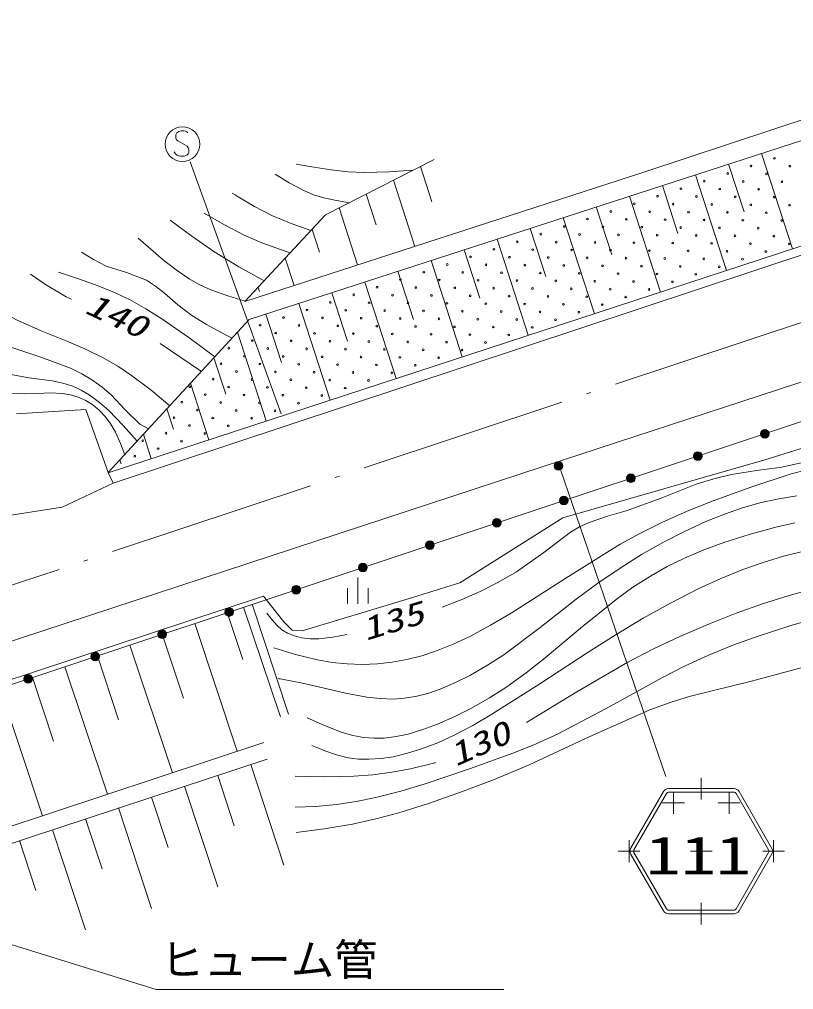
# Model space of a CAD drawing. Units: millimetres, scale not verified, with parts at other scales. Extents: x -625 to 645140, y -85230 to 274770.
# Drawn here: x 71832 to 116388, y 145207 to 201036 of the extents above; entities that cross this region are included whole.
import ezdxf
from ezdxf.enums import TextEntityAlignment as Align

# ---------------------------------------------------------------- set-up
doc = ezdxf.new("R2010")
doc.units = ezdxf.units.MM
doc.header["$LTSCALE"] = 1000
doc.linetypes.add('LONG_DASHED_DOTTED', pattern=[15.25, 12, -1.5, 0.25, -1.5])
for name, color, linetype, lineweight in [('S-BGD', 7, 'Continuous', 13), ('S-BGD-HTXT', 6, 'Continuous', 13), ('S-BMK', 2, 'LONG_DASHED_DOTTED', 13)]:
    doc.layers.add(name, color=color, linetype=linetype, lineweight=lineweight)
doc.styles.add('ＭＳ ゴシック', font='')
doc.styles.add('ＭＳ 明朝', font='')
doc.styles.get('ＭＳ ゴシック').set_extended_font_data('MS Gothic')
doc.styles.get('ＭＳ 明朝').set_extended_font_data('MS Mincho')

# ---------------------------------------------------------------- blocks, each defined once
blk = doc.blocks.new('plus')
at = {"color": 0, "linetype": 'Continuous', "lineweight": -2}
for p, q in [((0, -1.25), (0, 1.25)), ((-1.25, 0), (1.25, 0))]:
    blk.add_line(p, q, dxfattribs=at)
blk = doc.blocks.new('BUHIN3')
at = {"color": 7, "linetype": 'Continuous', "lineweight": 13}
blk.add_lwpolyline([(310, 645), (255, 705), (180, 740), (75, 760), (-80, 760), (-210, 725), (-320, 650), (-385, 540), (-390, 425), (-385, 350), (-345, 250), (-275, 195), (270, -120), (330, -210), (370, -335), (360, -455), (325, -550), (255, -640), (100, -685), (-130, -685), (-230, -670), (-325, -625), (-405, -550), (-475, -435)], dxfattribs=at)
blk.add_circle((0, 0), 995, dxfattribs=at)
blk = doc.blocks.new('BUHIN81')
at = {"color": 7, "linetype": 'Continuous', "lineweight": 13}
for radius in [249, 220, 191, 161, 132, 97.5, 67.5, 38.8, 7.5]:
    blk.add_circle((0, 0), radius, dxfattribs=at)
blk = doc.blocks.new('BUHIN82')
at = {"color": 7, "linetype": 'Continuous', "lineweight": 13}
for radius in [249, 220, 191, 161, 132, 97.5, 67.5, 38.8, 7.5]:
    blk.add_circle((0, 0), radius, dxfattribs=at)
blk = doc.blocks.new('BUHIN64')
at = {"color": 7, "linetype": 'Continuous', "lineweight": 13}
for p, q in [((0, 750), (0, -750)), ((-600, 154), (-600, -746)), ((600, 154), (600, -746))]:
    blk.add_line(p, q, dxfattribs=at)
blk = doc.blocks.new('BUHIN79')
at = {"color": 7, "linetype": 'Continuous', "lineweight": 13}
for centre, radius in [((0, 0), 250), ((0, 0), 219), ((0, 0), 188), ((0, 0), 156), ((0, 0), 125), ((0, 0), 93.8), ((0, -1), 62.5), ((0, 0), 31.2)]:
    blk.add_circle(centre, radius, dxfattribs=at)

msp = doc.modelspace()

# ---------------------------------------------------------------- linework, layer by layer
at = {"layer": 'S-BGD'}
for p, q in [((85059, 183764), (138326, 201036)), ((117914, 195602), (107777, 192250)), ((114546, 193325), (116326, 187835)), ((77224, 174348), (133315, 192934)), ((86897, 178337), (81665, 192846)), ((89450, 189786), (95694, 192971)), ((112644, 192708), (113535, 189961)), ((107777, 192250), (84799, 184800)), ((94913, 192573), (95572, 190539)), ((110741, 192092), (112525, 186591)), ((93352, 191776), (94586, 187973)), ((91791, 190980), (92366, 189210)), ((108839, 191475), (109732, 188722)), ((106937, 190858), (108724, 185346)), ((90231, 190184), (91294, 186905)), ((105034, 190241), (105929, 187483)), ((121726, 189603), (76944, 174942)), ((84799, 184800), (89450, 189786)), ((103132, 189624), (104922, 184102)), ((88675, 188955), (89100, 187644)), ((101229, 189007), (102126, 186244)), ((99327, 188391), (101121, 182857)), ((97425, 187774), (98323, 185004)), ((87125, 187293), (87635, 185719)), ((95522, 187157), (97320, 181613)), ((93620, 186540), (94519, 183765)), ((91717, 185923), (93519, 180368)), ((85574, 185631), (85659, 185369)), ((89815, 185306), (90716, 182526)), ((87913, 184690), (89717, 179124)), ((76934, 174965), (85059, 183764)), ((86010, 184073), (86913, 181287)), ((84382, 183031), (86037, 177928)), ((83028, 181564), (83705, 179475)), ((101975, 175303), (120430, 181351)), ((81674, 180098), (82729, 176842)), ((71671, 178341), (75663, 178595)), ((75663, 178595), (76934, 174965)), ((80319, 178631), (80697, 177465)), ((78965, 177165), (79422, 175756)), ((114727, 175694), (118444, 176851)), ((77611, 175698), (77690, 175456)), ((103104, 172354), (114727, 175694)), ((68208, 164228), (101975, 175303)), ((77224, 174348), (76934, 174965)), ((102993, 175086), (109026, 157471)), ((74284, 172969), (77224, 174348)), ((53305, 169702), (74284, 172969)), ((97187, 168615), (103104, 172354)), ((93950, 167613), (97187, 168615)), ((49122, 155692), (85880, 167855)), ((85880, 167855), (87055, 166370)), ((88108, 165851), (93950, 167613)), ((84727, 167211), (86865, 160900)), ((85228, 167378), (87320, 161052)), ((83793, 166900), (84693, 164198)), ((81924, 166278), (84372, 158926)), ((87055, 166370), (87521, 165886)), ((87521, 165886), (88108, 165851)), ((80055, 165656), (81279, 161981)), ((78186, 165034), (80633, 157686)), ((76318, 164412), (77540, 160739)), ((74449, 163789), (76893, 156446)), ((72580, 163167), (73802, 159497)), ((70711, 162545), (73154, 155207)), ((85904, 159434), (51597, 148060)), ((51873, 147208), (86095, 158473)), ((85145, 158160), (87054, 152361)), ((83243, 157534), (84197, 154638)), ((81342, 156908), (83247, 151122)), ((107008, 153334), (108905, 156614)), ((107202, 153253), (109071, 156485)), ((109182, 156773), (112969, 156773)), ((109209, 156565), (112942, 156565)), ((113080, 156485), (114949, 153253)), ((113246, 156614), (115143, 153334)), ((79441, 156282), (80392, 153393)), ((77540, 155657), (79440, 149883)), ((75638, 155031), (76588, 152147)), ((73737, 154405), (75633, 148645)), ((71836, 153779), (72783, 150902)), ((107008, 153013), (108905, 149733)), ((107202, 153093), (109071, 149861)), ((114949, 153093), (113080, 149861)), ((115143, 153013), (113246, 149733)), ((112942, 149781), (109209, 149781)), ((109182, 149573), (112969, 149573))]:
    msp.add_line(p, q, dxfattribs=at)
for points in [[(94492, 192358), (93101, 192263), (91703, 192228), (90738, 192271), (89777, 192374), (88769, 192528), (87762, 192704)], [(86554, 192129), (87361, 191629), (88198, 191182), (88766, 190948), (89355, 190772), (90079, 190615), (90825, 190487)], [(88605, 188880), (87465, 189292), (86351, 189758), (85370, 190268), (84414, 190832), (84252, 190932), (84081, 191036)], [(82471, 189886), (83603, 189227), (84760, 188622), (85793, 188179), (86861, 187787), (87134, 187692), (87408, 187597)], [(85909, 185990), (84453, 186806), (83030, 187673), (81758, 188555), (80515, 189483)], [(84827, 184830), (83823, 185120), (82844, 185466), (82212, 185757), (81597, 186107), (80844, 186620), (80124, 187183), (79395, 187805), (78675, 188448)], [(75396, 187643), (76090, 187218), (76817, 186845), (77997, 186465), (79141, 186031), (79671, 185687), (80173, 185288), (80949, 184620), (81757, 184004), (82604, 183476), (83481, 183001), (83774, 182850), (84076, 182696)], [(83086, 181619), (81578, 182738), (80029, 183814), (79114, 184386), (78161, 184911), (77173, 185370), (76161, 185774), (75125, 186142), (74073, 186492)], [(72463, 186377), (73327, 185783), (74228, 185237), (74528, 185081), (74832, 184935)], [(80496, 178803), (79409, 179702), (78289, 180552), (77489, 181077), (76647, 181557), (75606, 182073), (74530, 182539), (73082, 183115), (71663, 183745), (70475, 184379), (69305, 185073), (68904, 185319), (68495, 185572)], [(78600, 176770), (77811, 177666), (76974, 178524), (76438, 178998), (75856, 179431), (75393, 179707), (74900, 179933), (74327, 180112), (73724, 180237), (72374, 180416), (71033, 180655), (70233, 180884), (69443, 181174), (68574, 181562), (67723, 182008), (66696, 182627), (65694, 183302), (64802, 183945), (63918, 184601)], [(66194, 184595), (67615, 183813), (69070, 183083), (70196, 182601), (71346, 182174), (73063, 181598), (74765, 180963), (75419, 180645), (76047, 180271), (76592, 179877), (77107, 179430), (77920, 178563), (78766, 177753), (79020, 177614), (79283, 177485)], [(62596, 184141), (65634, 182159), (68712, 180223), (69337, 179956), (69992, 179743), (70654, 179596), (71336, 179506), (72110, 179481), (72894, 179516), (73605, 179547), (74321, 179517), (74773, 179438), (75223, 179299), (75653, 179101), (76054, 178850), (76426, 178542), (76765, 178182), (77089, 177744), (77361, 177275), (77646, 176638), (77894, 175975)], [(79935, 182394), (81126, 181590), (82307, 180772)], [(49219, 155390), (85969, 167625), (126286, 181039)], [(117418, 175646), (115704, 175264), (114261, 175084), (112812, 174842), (111790, 174593), (110774, 174283), (108775, 173493), (106750, 172757), (105673, 172453), (104618, 172091), (104073, 171838), (103547, 171526), (102014, 170364), (100437, 169245), (99404, 168658), (98344, 168124), (97261, 167641), (96156, 167206)], [(86481, 164866), (87724, 164494), (88982, 164182), (89829, 164036), (90699, 163947), (91563, 163920), (92438, 163953), (93286, 164044), (94123, 164195), (94983, 164415), (95837, 164696), (96803, 165083), (97749, 165528), (98950, 166172), (100133, 166874), (103274, 168889), (106411, 170830), (107585, 171479), (108796, 172079), (110262, 172729), (111759, 173326), (113986, 174133), (116247, 174889), (117151, 175125)], [(116579, 173612), (115543, 173452), (114526, 173229), (113511, 172943), (112413, 172569), (111334, 172136), (110103, 171569), (108903, 170951), (107637, 170235), (106398, 169464), (105118, 168595), (103865, 167671), (101802, 166048), (99703, 164473), (98766, 163867), (97792, 163308), (96935, 162875), (96041, 162492), (95336, 162251), (94620, 162069), (93983, 161968), (93339, 161927), (92592, 161949), (91834, 162033), (90602, 162262), (89379, 162551), (88116, 162849), (86839, 163090), (86790, 163098), (86732, 163107)], [(88390, 160846), (89391, 160399), (90408, 160010), (91027, 159833), (91662, 159713), (92238, 159668), (92829, 159684), (93513, 159768), (94196, 159914), (95050, 160168), (95888, 160479), (96886, 160916), (97857, 161406), (98882, 161994), (99881, 162637), (101002, 163437), (102097, 164292), (104125, 166008), (106170, 167661), (107140, 168355), (108146, 169002), (109114, 169545), (110112, 170036), (111230, 170515), (112381, 170943), (113830, 171402), (115292, 171802), (116465, 172061)], [(101008, 160570), (103904, 162335), (106838, 164051), (108323, 164817), (109834, 165528), (111450, 166221), (113090, 166859), (114596, 167401), (116130, 167889), (117383, 168231), (118660, 168518), (121857, 169082), (125045, 169707), (127648, 170347), (130285, 170933), (131293, 171089), (132305, 171185), (133124, 171206), (133938, 171168), (134705, 171066), (135464, 170905), (136581, 170587), (137691, 170220)], [(116982, 170431), (115801, 170147), (114627, 169792), (113459, 169376), (112170, 168849), (110903, 168265), (109303, 167445), (107735, 166573), (106112, 165608), (104511, 164587), (101790, 162795), (99027, 161049), (97932, 160410), (96809, 159824), (95910, 159414), (94976, 159054), (94168, 158804), (93338, 158610), (92647, 158505), (91943, 158458), (91345, 158476), (90755, 158553), (90081, 158720), (89419, 158946), (89044, 159091), (88660, 159246)], [(87756, 154244), (89379, 154455), (91001, 154727), (92344, 155028), (93676, 155387), (95376, 155920), (97058, 156510), (99107, 157287), (101132, 158119), (104617, 159744), (108118, 161309), (109280, 161725), (110462, 162084), (113966, 162961), (117453, 163896), (121665, 165260), (125906, 166570), (126881, 166776), (127875, 166925), (129197, 167037), (130538, 167089), (130849, 167097), (131160, 167105)], [(90676, 165637), (89875, 165485), (89070, 165394), (88570, 165393), (88069, 165453), (87655, 165558), (87254, 165723), (86941, 165915), (86659, 166159), (86358, 166504), (86079, 166875)], [(118121, 166705), (116235, 166159), (114356, 165553), (112897, 165025), (111454, 164438), (110138, 163834), (108847, 163175), (105852, 161521), (102831, 159922), (101569, 159347), (100282, 158826), (97742, 157905), (95184, 157043), (93778, 156622), (92345, 156257), (91218, 156026), (90081, 155855), (88900, 155752), (87706, 155700)], [(87706, 157487), (89387, 157458), (91077, 157489), (92164, 157569), (93259, 157711), (94346, 157912), (95432, 158176), (95606, 158224), (95790, 158276)]]:
    msp.add_lwpolyline(points, dxfattribs=at)
for centre in [(113939, 192603), (115285, 193039), (116175, 192585), (112594, 192167), (114830, 192148), (111249, 191731), (113485, 191712), (115721, 191694), (109904, 191294), (112140, 191276), (114376, 191258), (107213, 190422), (108558, 190858), (109449, 190404), (110794, 190840), (111685, 190385), (113030, 190822), (113921, 190367), (115266, 190803), (116157, 190349), (105868, 189986), (108104, 189967), (110340, 189949), (112576, 189931), (114812, 189912), (104523, 189550), (106759, 189531), (108995, 189513), (111231, 189495), (113467, 189476), (115703, 189458), (101832, 188677), (103177, 189113), (104068, 188659), (105413, 189095), (107649, 189077), (109885, 189058), (112121, 189040), (114357, 189022), (100487, 188241), (102723, 188223), (104959, 188204), (106304, 188641), (107195, 188186), (108540, 188622), (109431, 188168), (110776, 188604), (111667, 188149), (113012, 188586), (113903, 188131), (115248, 188567), (116139, 188113), (99142, 187805), (101378, 187786), (103614, 187768), (105850, 187750), (108085, 187731), (110321, 187713), (112557, 187695), (114793, 187676), (97796, 187369), (100032, 187350), (102268, 187332), (104504, 187314), (106740, 187295), (108976, 187277), (111212, 187259), (113448, 187240), (95106, 186496), (96451, 186932), (97342, 186478), (98687, 186914), (99578, 186460), (100923, 186896), (101814, 186441), (103159, 186877), (104050, 186423), (105395, 186859), (107631, 186841), (109867, 186822), (112103, 186804), (93760, 186060), (95996, 186042), (98232, 186023), (100468, 186005), (102704, 185987), (104940, 185968), (106286, 186405), (107176, 185950), (108522, 186386), (109412, 185932), (110758, 186368), (92415, 185624), (94651, 185605), (96887, 185587), (99123, 185569), (101359, 185550), (103595, 185532), (105831, 185514), (108067, 185495), (89725, 184751), (91070, 185188), (93306, 185169), (95542, 185151), (97778, 185133), (100014, 185114), (102250, 185096), (104486, 185078), (106722, 185059), (88379, 184315), (90615, 184297), (91961, 184733), (92851, 184279), (94197, 184715), (95087, 184260), (96433, 184696), (97323, 184242), (98669, 184678), (99559, 184224), (100905, 184660), (101795, 184205), (103141, 184641), (104031, 184187), (105377, 184623), (87034, 183879), (89270, 183861), (91506, 183842), (93742, 183824), (95978, 183806), (98214, 183787), (100450, 183769), (102686, 183751), (85689, 183443), (87925, 183425), (90161, 183406), (92397, 183388), (94633, 183370), (96869, 183351), (99105, 183333), (101341, 183314), (85234, 182552), (86580, 182988), (87470, 182534), (88816, 182970), (89706, 182515), (91052, 182952), (93288, 182933), (95524, 182915), (97760, 182897), (99996, 182878), (83889, 182116), (86125, 182098), (88361, 182079), (90597, 182061), (91942, 182497), (92833, 182043), (94178, 182479), (95069, 182024), (96414, 182460), (97305, 182006), (98650, 182442), (84780, 181661), (87016, 181643), (89252, 181625), (91488, 181606), (93724, 181588), (95960, 181570), (83435, 181225), (85671, 181207), (87907, 181189), (90143, 181170), (92379, 181152), (94615, 181134), (82980, 180334), (84325, 180771), (85216, 180316), (86561, 180752), (87452, 180298), (88797, 180734), (89688, 180279), (91033, 180716), (93269, 180697), (81635, 179898), (83871, 179880), (86107, 179862), (88343, 179843), (90579, 179825), (91924, 180261), (82525, 179444), (84761, 179425), (86997, 179407), (89233, 179389), (81180, 179008), (83416, 178989), (85652, 178971), (87888, 178953), (80726, 178117), (82071, 178553), (82962, 178098), (84307, 178535), (85198, 178080), (86543, 178516), (81616, 177662), (83852, 177644), (80271, 177226), (82507, 177208), (78926, 176790), (81162, 176772), (78471, 175899), (79817, 176335)]:
    msp.add_circle(centre, 49.8, dxfattribs=at)
for centre, radius, start, end in [((84344, 183007), 49.8, 243.3379, 31.4455), ((109181, 156453), 320, 90, 149.9634), ((109209, 156405), 160, 90, 149.9634), ((112942, 156405), 160, 30.0367, 90), ((112969, 156453), 320, 30.0367, 90), ((107285, 153173), 320, 149.9634, 210.0369), ((107340, 153173), 160, 149.9634, 210.0369), ((114810, 153173), 160, 329.9633, 30.0367), ((114866, 153173), 320, 329.9633, 30.0367), ((109181, 149893), 320, 210.0369, 270), ((109209, 149941), 160, 210.0369, 270), ((112942, 149941), 160, 270, 329.9633), ((112969, 149893), 320, 270, 329.9633)]:
    msp.add_arc(centre, radius, start, end, dxfattribs=at)
at = {"layer": 'S-BGD-HTXT'}
for p, q in [((66191, 149395), (79695, 145207)), ((79695, 145207), (99716, 145207))]:
    msp.add_line(p, q, dxfattribs=at)
at = {"layer": 'S-BMK'}
msp.add_line((48257, 160788), (141480, 191804), dxfattribs=at)

# ---------------------------------------------------------------- block references
at = {"layer": 'S-BGD'}
for name, p in [('BUHIN3', (81217, 193857)), ('BUHIN82', (114726, 177193)), ('BUHIN82', (110872, 175911)), ('BUHIN79', (102850, 175340)), ('BUHIN82', (107019, 174629)), ('BUHIN82', (103166, 173347)), ('BUHIN82', (99312, 172064)), ('BUHIN82', (95459, 170782)), ('BUHIN82', (91605, 169500)), ('BUHIN64', (91306, 168162)), ('BUHIN82', (87752, 168218)), ('BUHIN81', (83898, 166935)), ('BUHIN81', (80045, 165653)), ('BUHIN81', (76192, 164370)), ('BUHIN81', (72339, 163087))]:
    msp.add_blockref(name, p, dxfattribs=at)
at = {"layer": 'S-BGD', "color": 6, "xscale": 500, "yscale": 500}
for p in [(111075, 156773), (111075, 156773), (109475, 155945), (112675, 155945), (106915, 153173), (111075, 153173), (115235, 153173)]:
    msp.add_blockref('plus', p, dxfattribs=at)
at = {"layer": 'S-BGD', "color": 1, "xscale": 500, "yscale": 500}
msp.add_blockref('plus', (111075, 149573), dxfattribs=at)

# ---------------------------------------------------------------- texts
at = {"layer": 'S-BGD', "style": 'ＭＳ 明朝', "oblique": 15, "width": 1.35}
for s, rotation, p in [('140', 334.8, (75349, 183822)), ('135', 16.8, (91883, 164896)), ('130', 24, (97097, 157659))]:
    msp.add_text(s, height=1320, rotation=rotation, dxfattribs=at).set_placement(p, align=Align.BOTTOM_LEFT)
at = {"layer": 'S-BGD', "style": 'ＭＳ ゴシック', "width": 1.35}
msp.add_text('111', height=2199, dxfattribs=at).set_placement((107876, 151172), align=Align.BOTTOM_LEFT)
at = {"layer": 'S-BGD-HTXT', "style": 'ＭＳ ゴシック'}
msp.add_text('ヒューム管', height=1833, dxfattribs=at).set_placement((79951, 145463), align=Align.BOTTOM_LEFT)

doc.saveas('drawing.dxf')
